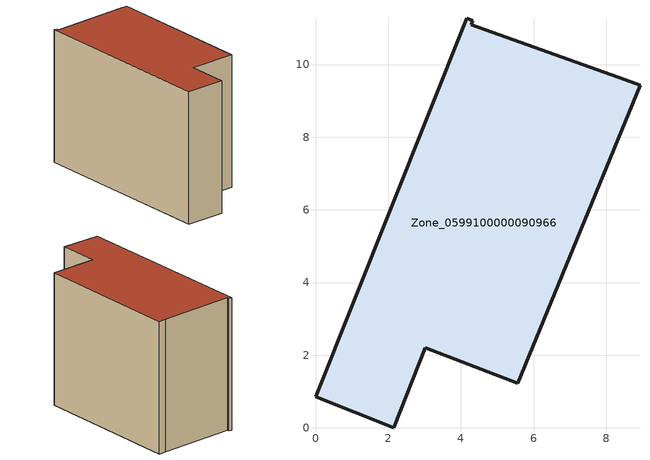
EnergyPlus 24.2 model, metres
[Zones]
Zone_0599100000090966
 floor ground (C_G): 8.52,9.58 8.93,9.43 5.57,1.22 3.02,2.21 2.15,0 0,0.85 4.16,11.28 4.33,11.21 4.29,11.1 z0
 wall outside (C_F): 0,0.85 2.15,0 3.02,2.21 5.57,1.22 8.93,9.43 8.52,9.58 4.29,11.1 4.33,11.21 4.16,11.28 0,0.85 z0:7.74
 roof outside (C_R): 8.93,9.43 8.52,9.58 4.29,11.1 4.33,11.21 4.16,11.28 0,0.85 2.15,0 3.02,2.21 5.57,1.22 z7.74
[BUILDING]
Pand.0599100000090966: North Axis=0; Terrain=City; Loads Convergence Tolerance Value=0.04; Temperature Convergence Tolerance Value=0.4; Solar Distribution=FullExterior; Maximum Number of Warmup Days=25; Minimum Number of Warmup Days=1
[Site:Location]
Rotterdam.The.Hague.AP_ZH_NLD Design_Conditions: Latitude=51.96; Longitude=4.45; Time Zone=1; Elevation=-4.5
[SITE:GROUNDTEMPERATURE:BUILDINGSURFACE]
18, 18, 18, 18, 18, 18, 18, 18, 18, 18, 18, 18
[MATERIAL] Thermal Absorptance=0.9; Solar Absorptance=0.7; Visible Absorptance=0.7
Name | Roughness | Thickness | Conductivity | Density | Specific Heat
G.TI.1946 | MediumSmooth | 0.15 | 1 | 540 | 1210
F.TI.1946 | Rough | 0.3 | 0.857143 | 1920 | 840
R.TI.1946 | MediumRough | 0.2 | 0.1 | 1500 | 1000
[CONSTRUCTION]
C_G: G.TI.1946
C_F: F.TI.1946
C_R: R.TI.1946
[ZONE]
Zone_0599100000090966: Type=1; Multiplier=1; Ceiling Height=Autocalculate; Volume=Autocalculate; Floor Area=autocalculate; Part of Total Floor Area=Yes
[ZONEINFILTRATION:DESIGNFLOWRATE]
Infil_Zone_0599100000090966: Zone or ZoneList or Space or SpaceList=Zone_0599100000090966; Schedule=AlwaysOn; Design Flow Rate Calculation Method=Flow/Area; Flow Rate per Floor Area=0.003; Constant Term Coefficient=1; Temperature Term Coefficient=0; Velocity Term Coefficient=0; Velocity Squared Term Coefficient=0
[HVACTEMPLATE:ZONE:IDEALLOADSAIRSYSTEM]
Zone_0599100000090966: Maximum Heating Supply Air Temperature=50; Minimum Cooling Supply Air Temperature=13; Maximum Heating Supply Air Humidity Ratio=0.0156; Minimum Cooling Supply Air Humidity Ratio=0.0077; Heating Limit=NoLimit; Cooling Limit=NoLimit; Dehumidification Control Type=ConstantSensibleHeatRatio; Cooling Sensible Heat Ratio=0.7; Dehumidification Setpoint=60; Humidification Control Type=None; Humidification Setpoint=30; Outdoor Air Method=None; Outdoor Air Flow Rate per Person=0.00944; Outdoor Air Flow Rate per Zone Floor Area=0; Outdoor Air Flow Rate per Zone=0; Demand Controlled Ventilation Type=None; Outdoor Air Economizer Type=NoEconomizer; Heat Recovery Type=None; Sensible Heat Recovery Effectiveness=0.7; Latent Heat Recovery Effectiveness=0.65
[ZONECONTROL:THERMOSTAT]
ThermostatControl_Zone_0599100000090966: Zone or ZoneList=Zone_0599100000090966; Control Type Schedule=DualSetpointControlType; Control 1=Thermostat_Zone_0599100000090966; Temperature Difference Between Cutout And Setpoint=0
[THERMOSTATSETPOINT:DUALSETPOINT]
Thermostat_Zone_0599100000090966: Heating Setpoint Temperature Schedule=HeatingSetpoint_Zone_0599100000090966; Cooling Setpoint Temperature Schedule=CoolingSetpoint_Zone_0599100000090966
[SCHEDULE:COMPACT]
HeatingSetpoint_Zone_0599100000090966: Through: 12/31, For: AllDays, Until: 24:00, 21
CoolingSetpoint_Zone_0599100000090966: Through: 12/31, For: AllDays, Until: 24:00, 24
DualSetpointControlType: Through: 12/31, For: AllDays, Until: 24:00, 4
AlwaysOn: Through: 12/31, For: AllDays, Until: 24:00, 1
